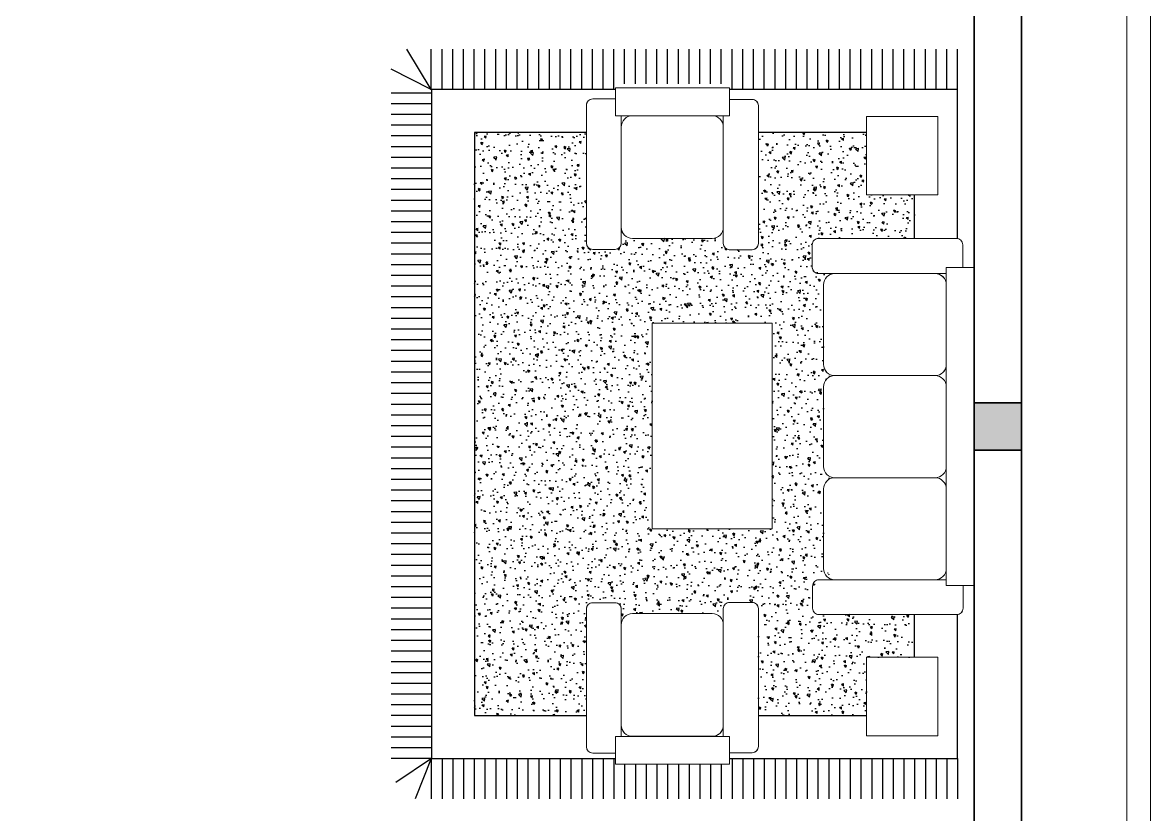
# Model space of a CAD drawing. Header units: millimetres. Extents: x -529782 to -142003, y -492574 to -273331.
# Drawn here: x -431252 to -426002, y -345743 to -342055 of the extents above; entities that cross this region are included whole.
import ezdxf

# ---------------------------------------------------------------- set-up
doc = ezdxf.new("R2010")
doc.units = ezdxf.units.MM
doc.header["$LTSCALE"] = 500
doc.header["$MEASUREMENT"] = 0
for name, color, linetype, lineweight in [('1.cat 30', 30, 'CONTINUOUS', 35), ('1.cot', 2, 'CONTINUOUS', 35), ('4.dim 08', 8, 'CONTINUOUS', 13), ('CA.dim 08', 251, 'CONTINUOUS', 13), ('noithat', 15, 'CONTINUOUS', 9)]:
    doc.layers.add(name, color=color, linetype=linetype, lineweight=lineweight)
doc.layers.add('THAY', color=7, linetype='CONTINUOUS')
pattern_1 = [(140, (420686.1653477452, -1316877.286596732), (9.412820247389273, 107.589027390113), [11.25, -123.75]), (85, (420686.1653477452, -1316877.286596732), (-112.8288200550018, -20.81270004195), [9, -99]), (190.4514, (420686.9497487447, -1316868.320844733), (-103.415931309143, 86.77640725710323), [9.561028499999988, -105.1713167999999]), (136.1842, (420656.1653477452, -1316877.286596732), (24.82785214935274, 160.0861572938467), [16.875, -185.625]), (186.6356, (420658.2343437946, -1316863.946084985), (-146.1176806350663, 140.1994058323055), [14.34154319999999, -157.7569499999999]), (81.18419999999999, (420656.1653477452, -1316877.286596732), (-146.1177901387987, 140.1992917700441), [13.5, -148.5]), (111, (420663.6653477452, -1316862.286596732), (60.39283359980083, 89.53605781776925), [11.25, -123.75]), (56.00000000000002, (420663.6653477452, -1316862.286596732), (-108.772506757028, 36.49729978823726), [9, -99]), (161.4514, (420668.6980886436, -1316854.825261788), (-48.37957450649285, 126.0333942872235), [9.5610285, -105.1713168]), (127.5, (420686.1653477452, -1316877.286596732), (-49.93407807469672, 1.823978297593603), [0, -97.8, 0, -100.5, 0, -99.375]), (97.49999999999994, (420686.1653477452, -1316877.286596732), (-59.16175678235403, 39.4604306163223), [0, -57.29999999999999, 0, -95.54999999999998, 0, -37.87499999999999]), (57.49999999999998, (420686.1653477452, -1316910.736596734), (3.383230760156975, 80.07336542586135), [0, -37.49999999999997, 0, -116.9999999999999, 0, -155.2499999999999]), (47.49999999999999, (420686.1653477452, -1316925.736596734), (-15.01574734984765, 87.47792540135794), [0, -48.75, 0, -77.69999999999999, 0, -110.25])]

# ---------------------------------------------------------------- blocks, each defined once
blk = doc.blocks.new('A$C7AD85E43')
at = {"layer": 'noithat'}
for p, q in [((1270.114773891866, 3510.940665334463), (1860.67457357049, 3510.940665334463)), ((1270.114773891866, 3365.811136767268), (1270.114773891866, 3510.940665334463)), ((1860.67457357049, 3510.940665334463), (1860.67457357049, 3365.811136767268)), ((1979.110420003533, 3452.995543584228), (1860.8984573856, 3452.995543584228)), ((1119.49540387094, 2702.845035172999), (1119.49540387094, 3418.55557122454)), ((1151.902811281383, 3450.962978631258), (1270.114773891866, 3450.962978631258)), ((2011.517827413976, 2704.877600125968), (2011.517827413976, 3420.58813617751)), ((188.2688680887222, 2955.238533530384), (188.2688680887222, 3362.532803643495)), ((188.2688680887222, 3362.532803643495), (558.5363863706589, 3362.532803643495)), ((558.5363863706589, 3362.532803643495), (558.5363863706589, 2955.238533530384)), ((1270.114773891866, 3365.811136767268), (1860.67457357049, 3365.811136767268)), ((1301.616494312882, 3365.811136767268), (1301.616494312882, 2702.845035172999)), ((1773.20908690244, 3365.769825097173), (1359.949827648699, 3365.769825097173)), ((1831.89454061538, 3365.702205643058), (1831.48513482511, 2704.877600125968)), ((1301.616494312882, 3307.436491765082), (1301.616494312882, 2787.158612925559)), ((1831.542420238256, 2787.158612925559), (1831.542420238256, 3307.436491765082)), ((558.5363863706589, 2955.238533530384), (188.2688680887222, 2955.238533530384)), ((57.94497432559729, 2701.206852849573), (57.94497432559729, 2582.994890231639)), ((806.0629177838564, 2733.61426025629), (90.35238172858953, 2733.61426025629)), ((838.4908310100436, 2584.7533807531), (838.4703251868486, 2701.206852849573)), ((1359.949827648699, 2728.825279593468), (1773.20908690244, 2728.825279593468)), ((1270.909233346581, 2670.437627762556), (1151.902811281383, 2670.437627762556)), ((1862.656947910786, 2672.449686899781), (1979.110420003533, 2672.470192719251)), ((-0.0001474246382713318, 2582.771006409079), (145.1293811425567, 2582.771006409079)), ((-0.0001474246382713318, 932.3595687039196), (-0.0001474246382713318, 2582.771006409079)), ((145.1293811425567, 932.3595687039196), (145.1293811425567, 2582.771006409079)), ((145.238312266767, 2553.990973453969), (806.0629177838564, 2553.581567667425)), ((723.7819049805403, 2553.638853080571), (203.504026144743, 2553.638853080571)), ((145.1706928089261, 2495.305519748479), (145.1706928089261, 2082.046260487288)), ((782.1152383163571, 2082.046260487288), (782.1152383163571, 2495.305519748479)), ((1671.33978831768, 2288.803703736514), (1049.117566101253, 2288.803703736514)), ((1049.117566101253, 2288.803703736514), (1049.117566101253, 1222.137037068605)), ((1671.33978831768, 1222.137037068605), (1671.33978831768, 2288.803703736514)), ((203.504026144743, 2023.712927155197), (723.7819049805403, 2023.712927155197)), ((723.7819049805403, 2023.712927155197), (203.504026144743, 2023.712927155197)), ((145.1706928089261, 1965.379593823105), (145.1706928089261, 1552.120334561914)), ((782.1152383163571, 1552.120334561914), (782.1152383163571, 1965.379593823105)), ((723.7819049805403, 1493.787001229823), (203.504026144743, 1493.787001229823)), ((203.504026144743, 1493.787001229823), (723.7819049805403, 1493.787001229823)), ((145.1706928089261, 1435.453667894006), (145.1706928089261, 1022.19440863654)), ((782.1152383163571, 1022.19440863654), (782.1152383163571, 1435.453667894006)), ((1049.117566101253, 1222.137037068605), (1671.33978831768, 1222.137037068605)), ((145.1293811425567, 963.8612891249359), (808.0954827368259, 963.8612891249359)), ((203.504026144743, 963.8610753044486), (723.7819049805403, 963.8610753044486)), ((145.1293811425567, 932.3595687039196), (-0.0001474246382713318, 932.3595687039196)), ((59.97753927856684, 814.1476060897112), (59.97753927856684, 932.3595687039196)), ((840.5028901398182, 933.1540281586349), (840.5028901398182, 814.1476060897112)), ((1270.909233346581, 840.5031130388379), (1151.902811281383, 840.5031130388379)), ((1862.656947910786, 838.491053905338), (1979.110420003533, 838.4705480858684)), ((808.0954827368259, 781.7401986829937), (92.38494668155909, 781.7401986829937)), ((1119.49540387094, 808.0957056321204), (1119.49540387094, 92.3851695805788)), ((1301.616494312882, 145.1296040378511), (1301.616494312882, 808.0957056321204)), ((1359.949827648699, 782.1154612116516), (1773.20908690244, 782.1154612116516)), ((1831.89454061538, 145.2385351620615), (1831.48513482511, 806.0631406791508)), ((2011.517827413976, 806.0631406791508), (2011.517827413976, 90.35260462760925)), ((1301.616494312882, 203.5042490400374), (1301.616494312882, 723.78212787956)), ((1831.542420238256, 723.78212787956), (1831.542420238256, 203.5042490400374)), ((558.5363863706589, 555.7022072710097), (188.2688680887222, 555.7022072710097)), ((188.2688680887222, 555.7022072710097), (188.2688680887222, 148.4079371616244)), ((558.5363863706589, 148.4079371616244), (558.5363863706589, 555.7022072710097)), ((188.2688680887222, 148.4079371616244), (558.5363863706589, 148.4079371616244)), ((1270.114773891866, 145.1296040378511), (1860.67457357049, 145.1296040378511)), ((1270.114773891866, 145.1296040378511), (1270.114773891866, 7.546693086624146e-05)), ((1773.20908690244, 145.1709157042205), (1359.949827648699, 145.1709157042205)), ((1860.67457357049, 7.546693086624146e-05), (1860.67457357049, 145.1296040378511)), ((1151.902811281383, 59.97776217386127), (1270.114773891866, 59.97776217386127)), ((1270.114773891866, 7.546693086624146e-05), (1860.67457357049, 7.546693086624146e-05)), ((1979.110420003533, 57.94519721716642), (1860.8984573856, 57.94519721716642))]:
    blk.add_line(p, q, dxfattribs=at)
for centre, radius, start, end in [((1979.110420003533, 3420.58813617751), 32.40740740741603, 0, 90), ((1151.902811281383, 3418.55557122454), 32.40740740741603, 90, 180), ((1359.949827648699, 3307.436491765082), 58.33333333332121, 90, 180), ((1773.20908690244, 3307.436491765082), 58.33333333331393, 0, 90), ((1359.949827648699, 2787.158612925559), 58.33333333331393, 180, 270), ((1773.20908690244, 2787.158612925559), 58.33333333332121, 270, 0), ((90.35238172858953, 2701.206852849573), 32.40740740740148, 90, 180), ((806.0629177838564, 2701.206852849573), 32.40740740738693, 0, 90), ((1151.902811281383, 2702.845035172999), 32.40740740741603, 180, 270), ((1269.20908690244, 2702.845035172999), 32.40740740741603, 270, 0), ((1863.892542235553, 2704.877600125968), 32.40740740741603, 180, 270), ((1979.110420003533, 2704.877600125968), 32.40740740741603, 270, 0), ((806.0629177838564, 2585.988975077868), 32.40740740738693, 270, 0), ((203.504026144743, 2495.305519748479), 58.33333333332121, 90, 180), ((723.7819049805403, 2495.305519748479), 58.33333333334303, 0, 90), ((203.504026144743, 2082.046260487288), 58.33333333331393, 180, 270), ((723.7819049805403, 2082.046260487288), 58.33333333334303, 270, 0), ((203.504026144743, 1965.379593823105), 58.33333333332848, 90, 180), ((723.7819049805403, 1965.379593823105), 58.33333333334303, 0, 90), ((203.504026144743, 1552.120334561914), 58.33333333331393, 180, 270), ((723.7819049805403, 1552.120334561914), 58.33333333333576, 270, 0), ((203.504026144743, 1435.453667894006), 58.33333333332848, 90, 180), ((723.7819049805403, 1435.453667894006), 58.33333333334303, 0, 90), ((203.504026144743, 1022.19440863654), 58.33333333331393, 180, 270), ((723.7819049805403, 1022.19440863654), 58.33333333333576, 270, 0), ((808.0954827368259, 931.4538817182183), 32.40740740740875, 0, 90), ((1151.902811281383, 808.0957056321204), 32.40740740741603, 90, 180), ((1269.20908690244, 808.0957056321204), 32.40740740741603, 0, 90), ((1863.892542235553, 806.0631406791508), 32.40740740741603, 90, 180), ((1979.110420003533, 806.0631406791508), 32.40740740740875, 0, 90), ((92.38494668155909, 814.1476060897112), 32.40740740740875, 180, 270), ((808.0954827368259, 814.1476060897112), 32.40740740741603, 270, 0), ((1359.949827648699, 723.78212787956), 58.33333333331393, 90, 180), ((1773.20908690244, 723.78212787956), 58.33333333332848, 0, 90), ((1359.949827648699, 203.5042490400374), 58.33333333332848, 180, 270), ((1773.20908690244, 203.5042490400374), 58.33333333331393, 270, 0), ((1151.902811281383, 92.3851695805788), 32.40740740741603, 180, 270), ((1979.110420003533, 90.35260462760925), 32.40740740741603, 270, 0)]:
    blk.add_arc(centre, radius, start, end, dxfattribs=at)

msp = doc.modelspace()

# ---------------------------------------------------------------- hatches: boundary and pattern name
at = {"layer": '1.cot'}
msp.add_hatch(color=256, dxfattribs=at).paths.add_polyline_path([(-426601.7468176652, -343826.0464328588), (-426821.7468176652, -343826.0464328588), (-426821.7468176652, -344046.0464328588), (-426601.7468176652, -344046.0464328588)])
at = {"layer": 'THAY', "ltscale": 0.3}
h = msp.add_hatch(dxfattribs=at)
h.set_pattern_fill('AR-CONC', color=251, scale=15, angle=90, style=0)
h.set_pattern_definition(pattern_1)
edge = h.paths.add_edge_path()
edge.add_ellipse((-427960.780746574, -343083.9583492887), major_axis=(-20.56519011064665, -20.56519011064665), ratio=0.999999999999635, start_angle=-45.000000000010516, end_angle=44.99961981093628, ccw=False)
edge.add_line((-427989.864317345, -343083.9583492589), (-427989.864317345, -343008.2923179057))
edge.add_ellipse((-428042.2147447267, -343008.292317928), major_axis=(-37.01734219920869, -37.01734219920866), ratio=0.9999999999972203, start_angle=45.00000000007958, end_angle=134.9999999999204, ccw=False)
edge.add_line((-428042.2147447155, -343060.6427453097), (-428413.0884391577, -343060.6427453097))
edge.add_ellipse((-428413.0884391465, -343008.292317928), major_axis=(-37.01734219922218, -37.01734219922218), ratio=0.9999999999987138, start_angle=-44.1210599716311, end_angle=45.00000000003678, ccw=False)
edge.add_line((-428465.4327068948, -343009.0953627911), (-428465.3874565461, -343082.1342524972))
edge.add_ellipse((-428494.4710273133, -343082.1342525345), major_axis=(-20.56519011061504, -20.56519011061504), ratio=0.9999999999987073, start_angle=45.000000000037005, end_angle=134.9999999999629, ccw=False)
edge.add_line((-428494.6787208566, -343111.2359941315), (-428597.8716869191, -343111.2178232979))
edge.add_ellipse((-428597.8716869117, -343082.1342525345), major_axis=(-20.56519011061503, 20.56519011061503), ratio=0.9999999999987074, start_angle=45.00000000003712, end_angle=134.9999999999629, ccw=False)
edge.add_line((-428626.9552576789, -343082.1342525047), (-428626.9552576789, -342566.8052969736))
edge.add_line((-428626.9552576789, -342566.8052969736), (-429148.2627727562, -342566.8052969736))
edge.add_line((-429148.2627727562, -342566.8052969736), (-429148.2627727562, -343516.0464361247))
edge.add_line((-429148.2627727562, -343516.0464361247), (-428321.6672736951, -343516.0464361247))
edge.add_line((-428321.6672736988, -343516.0464361247), (-428321.6672736988, -343455.5339033615))
edge.add_line((-428321.6672736988, -343455.5339033615), (-427763.2627149732, -343455.5339033615))
edge.add_line((-427763.2627149695, -343455.5339033615), (-427763.2627149695, -343516.0464361247))
edge.add_line((-427763.2627149695, -343516.0464361247), (-427523.6452411772, -343516.0464361247))
edge.add_line((-427523.6452411772, -343516.0464361247), (-427523.6452411772, -343276.0982110959))
edge.add_ellipse((-427471.2948137955, -343276.0982110735), major_axis=(-37.01734219916397, 37.01734219916398), ratio=0.9999999999996351, start_angle=315.1551333821937, end_angle=405.00000000001046, ccw=False)
edge.add_line((-427471.4365570233, -343223.7479755816), (-427546.9608451636, -343223.7479755816))
edge.add_ellipse((-427546.9608451598, -343194.6644048181), major_axis=(-20.56519011064665, -20.56519011064665), ratio=0.999999999999635, start_angle=-44.99904780002993, end_angle=45.000000000010516, ccw=False)
edge.add_ellipse((-427546.9608451598, -343194.6644048181), major_axis=(-20.56519011064665, -20.56519011064665), ratio=0.999999999999635, start_angle=-44.999061700724496, end_angle=45.000000000010516, ccw=False)
edge.add_line((-427576.0444159233, -343198.0659592685), (-427576.0444159233, -343194.6646464851))
edge.add_ellipse((-427546.9608451598, -343194.6644048181), major_axis=(-20.56519011064665, -20.56519011064665), ratio=0.999999999999635, start_angle=-45.000000000010516, end_angle=-44.99904780002993, ccw=False)
edge.add_line((-427576.044415927, -343194.6644048181), (-427576.0444159233, -343089.3895419624))
edge.add_ellipse((-427546.9608451598, -343089.3895420071), major_axis=(-20.56519011064665, 20.56519011064665), ratio=0.999999999999635, start_angle=314.99999999998954, end_angle=405.00000000001046, ccw=False)
edge.add_line((-427546.9608451673, -343060.3059712437), (-427099.2291998141, -343060.3059712437))
edge.add_line((-427099.2291998141, -343060.3059712437), (-427099.2291998141, -342857.4513634455))
edge.add_line((-427099.2291998141, -342857.4513634455), (-427322.9975534179, -342857.4513634455))
edge.add_line((-427322.9975534179, -342857.4513634455), (-427322.9975534179, -342566.8052969736))
edge.add_line((-427322.9975534179, -342566.8052969736), (-427826.4223130071, -342566.8052969736))
edge.add_line((-427826.4223130071, -342566.8052969736), (-427826.4223130071, -343083.9583492514))
edge.add_ellipse((-427855.505883778, -343083.9583492887), major_axis=(-20.56519011064665, 20.56519011064665), ratio=0.9999999999996354, start_angle=134.9999999999895, end_angle=225.0000000000105, ccw=False)
edge.add_line((-427855.5058837705, -343113.0419200521), (-427960.780939559, -343113.0419200521))
h = msp.add_hatch(dxfattribs=at)
h.set_pattern_fill('AR-CONC', color=251, scale=15, angle=90, style=0)
h.set_pattern_definition(pattern_1)
h.paths.add_polyline_path([(-429148.2627727562, -343516.0464361247), (-429148.2627727562, -344051.0464361247), (-428321.6672736988, -344051.0464361247), (-428321.6672736988, -343516.0464361247)])
h = msp.add_hatch(dxfattribs=at)
h.set_pattern_fill('AR-CONC', color=251, scale=15, angle=90, style=0)
h.set_pattern_definition(pattern_1)
edge = h.paths.add_edge_path()
edge.add_line((-427523.6452411772, -343516.0464361247), (-427763.2627149695, -343516.0464361247))
edge.add_line((-427763.2627149732, -343516.0464361247), (-427763.2627149732, -344051.0464361247))
edge.add_line((-427763.2627149732, -344051.0464361247), (-427523.6452411809, -344051.0464361247))
edge.add_line((-427523.6452411772, -344051.0464361247), (-427523.6452411772, -343751.6727602866))
edge.add_ellipse((-427471.2948137955, -343751.6727602568), major_axis=(-37.01734219916397, 37.01734219916398), ratio=0.9999999999996351, start_angle=314.99999999998954, end_angle=405.00000000001046, ccw=False)
edge.add_ellipse((-427471.2948137955, -343646.9719054934), major_axis=(-37.01734219922218, -37.01734219922218), ratio=0.9999999999987138, start_angle=-45.00000000003689, end_angle=45.00000000003678, ccw=False)
edge.add_line((-427523.6452411772, -343646.9719054636), (-427523.6452411772, -343516.0464361247))
h = msp.add_hatch(dxfattribs=at)
h.set_pattern_fill('AR-CONC', color=251, scale=15, angle=90, style=0)
h.set_pattern_definition(pattern_1)
edge = h.paths.add_edge_path()
edge.add_line((-429148.2627727562, -345283.0134390828), (-428626.9552576789, -345283.0134390828))
edge.add_line((-428626.9552576789, -345283.0134390828), (-428626.9552576789, -344786.1985120263))
edge.add_ellipse((-428597.8716869117, -344786.1985120114), major_axis=(-20.56519011072146, -20.56519011072146), ratio=0.9999999999963624, start_angle=225.0000000001042, end_angle=314.99999999989575, ccw=False)
edge.add_line((-428597.8716869154, -344757.1149412405), (-428494.632370329, -344757.0967622485))
edge.add_line((-428494.632370329, -344757.0967622485), (-428494.6091415347, -344757.0967581582))
edge.add_ellipse((-428494.4710273133, -344786.1985120114), major_axis=(-20.56519011064665, -20.56519011064665), ratio=0.999999999999635, start_angle=134.9999999999895, end_angle=225.0000000000105, ccw=False)
edge.add_line((-428465.3874565461, -344786.1985120338), (-428465.4291483932, -344853.4936008987))
edge.add_ellipse((-428413.0884391465, -344860.0404466179), major_axis=(-37.01734219916397, 37.01734219916398), ratio=0.9999999999996351, start_angle=314.99999999998954, end_angle=404.12105997606164, ccw=False)
edge.add_line((-428413.0884391614, -344807.6900192362), (-428042.2147447192, -344807.6900192362))
edge.add_ellipse((-428042.2147447267, -344860.0404466179), major_axis=(-37.01734219912635, 37.01734219912635), ratio=0.9999999999994442, start_angle=225.0000000000159, end_angle=314.9999999999841, ccw=False)
edge.add_line((-427989.864317345, -344853.9180672851), (-427989.864317345, -344784.3744152796))
edge.add_ellipse((-427960.780746574, -344784.3744152572), major_axis=(-20.56519011070486, 20.56519011070487), ratio=0.999999999997977, start_angle=314.999999999942, end_angle=405.000000000058, ccw=False)
edge.add_line((-427965.9156462201, -344755.2908444863), (-427855.5058837966, -344755.2908444863))
edge.add_ellipse((-427855.505883778, -344784.3744152572), major_axis=(-20.56519011070487, -20.56519011070487), ratio=0.999999999997977, start_angle=134.999999999942, end_angle=225.000000000058, ccw=False)
edge.add_line((-427826.4223130071, -344784.3744152796), (-427826.4223130071, -345283.0134390902))
edge.add_line((-427826.4223130071, -345283.0134390828), (-427322.9975534179, -345283.0134390828))
edge.add_line((-427322.9975534179, -345283.0134390828), (-427322.9975534179, -345010.881401093))
edge.add_line((-427322.9975534179, -345010.881401093), (-427099.2291998141, -345010.881401093))
edge.add_line((-427099.2291998141, -345010.881401093), (-427099.2291998141, -344811.9878223997))
edge.add_line((-427099.2291998141, -344811.9878223997), (-427545.1367484094, -344811.9878223997))
edge.add_ellipse((-427545.1367484056, -344782.9042516288), major_axis=(-20.56519011064665, -20.56519011064665), ratio=0.999999999999635, start_angle=-45.000000000010516, end_angle=45.000000000010516, ccw=False)
edge.add_line((-427574.2203191691, -344782.9042516586), (-427574.2384981648, -344679.6649350461))
edge.add_line((-427574.2384981648, -344679.6649350461), (-427574.2385022552, -344679.6417062518))
edge.add_ellipse((-427545.1367484056, -344679.5035920304), major_axis=(-20.56519011061504, -20.56519011061504), ratio=0.9999999999987073, start_angle=225.000000000037, end_angle=314.99999999996294, ccw=False)
edge.add_line((-427545.1367483833, -344650.4200212595), (-427477.8416596488, -344650.4617131066))
edge.add_ellipse((-427471.2948137955, -344598.1210038674), major_axis=(-37.01734219916398, -37.01734219916398), ratio=0.9999999999996348, start_angle=-45.000000000010516, end_angle=44.12105969432088, ccw=False)
edge.add_line((-427523.6452411772, -344598.1210038376), (-427523.6452411772, -344227.2473094699))
edge.add_ellipse((-427471.2948137955, -344227.24730944), major_axis=(-37.01734219922218, 37.01734219922218), ratio=0.9999999999987137, start_angle=314.99999999996317, end_angle=405.00000000003683, ccw=False)
edge.add_ellipse((-427471.2948137955, -344122.5464546841), major_axis=(-37.01734219922218, -37.01734219922218), ratio=0.9999999999987138, start_angle=-45.00000000003689, end_angle=44.99704269588881, ccw=False)
edge.add_line((-427523.6452411772, -344122.5464546543), (-427523.6452411772, -344051.0464361247))
edge.add_line((-427523.6452411772, -344051.0464361247), (-427763.2627149695, -344051.0464361247))
edge.add_line((-427763.2627149732, -344051.0464361247), (-427763.2627149732, -344412.7988611844))
edge.add_line((-427763.2627149732, -344412.7988611844), (-428321.6672736988, -344412.7988611844))
edge.add_line((-428321.6672736988, -344412.7988611844), (-428321.6672736988, -344051.0464361247))
edge.add_line((-428321.6672736988, -344051.0464361247), (-429148.2627727599, -344051.0464361247))
edge.add_line((-429148.2627727562, -344051.0464361247), (-429148.2627727562, -345283.0134390828))

# ---------------------------------------------------------------- linework, layer by layer
at = {"layer": '1.cat 30'}
for points in [[(-435556.7468176652, -337216.0464328588), (-436611.7468176651, -337216.0464328588), (-436611.7468176651, -337216.0464328588), (-437721.7468176652, -337216.0464328588), (-437721.7468176652, -347236.0464328588), (-426601.7468176652, -347236.0464328588), (-426601.7468176651, -341006.0464328589), (-426821.7468176651, -341006.0464328589)], [(-432521.7468176652, -347016.0464328588), (-426821.7468176652, -347016.0464328588), (-426821.7468176651, -341226.0464328589)]]:
    msp.add_lwpolyline(points, dxfattribs=at)
at = {"layer": '1.cot'}
msp.add_lwpolyline([(-426821.7468176652, -344046.0464328588), (-426601.7468176652, -344046.0464328588), (-426601.7468176652, -343826.0464328588), (-426821.7468176652, -343826.0464328588)], close=True, dxfattribs=at)
at = {"layer": '4.dim 08'}
msp.add_line((-426601.7468176652, -347236.0464328588), (-426601.7468176652, -343826.0464328589), dxfattribs=at)
at = {"layer": 'CA.dim 08'}
for p, q in [((-426001.7468176652, -341006.0464328589), (-426001.7468176652, -347236.0464328588)), ((-426111.7468176652, -341116.0464328589), (-426111.7468176652, -347236.0464328588))]:
    msp.add_line(p, q, dxfattribs=at)
at = {"layer": 'noithat'}
for p, q in [((-428491.5831067176, -342358.7443217945), (-428491.5831067176, -342488.9887705829)), ((-427961.5935425931, -342358.7443217945), (-428491.5831067176, -342358.7443217945)), ((-427961.5935425931, -342488.9887705829), (-427961.5935425931, -342358.7443217945)), ((-428626.9552576789, -343082.1342525345), (-428626.9552576789, -342439.8299249348)), ((-428597.8716869117, -342410.7463541639), (-428491.7840280891, -342410.7463541639)), ((-427855.505883778, -342412.5704509181), (-427961.5935425931, -342412.5704509181)), ((-427826.4223130071, -343083.9583492887), (-427826.4223130071, -342441.654021689)), ((-427961.5935425931, -342488.9887705829), (-428491.5831067176, -342488.9887705829)), ((-428465.7548719966, -342489.0865292859), (-428465.3874565461, -343082.1342525345)), ((-428413.0884391465, -342489.0258451563), (-428042.2147447267, -342489.0258451563)), ((-427989.864317345, -342488.9887705829), (-427989.864317345, -343083.9583492887)), ((-427322.9975534179, -342491.9308644172), (-427322.9975534179, -342857.4513634455)), ((-426990.7061906629, -342491.9308644172), (-427322.9975534179, -342491.9308644172)), ((-426990.7061906629, -342857.4513634455), (-426990.7061906629, -342491.9308644172)), ((-428465.4388665319, -343008.292317928), (-428465.4388665319, -342541.376272538)), ((-427989.864317345, -342541.376272538), (-427989.864317345, -343008.292317928)), ((-427322.9975534179, -342857.4513634455), (-426990.7061906629, -342857.4513634455)), ((-428042.2147447267, -343060.6427453097), (-428413.0884391465, -343060.6427453097)), ((-427546.9608451598, -343060.3059712437), (-426904.6565175527, -343060.3059712437)), ((-428493.3621606142, -343111.2362259564), (-428597.8716869117, -343111.2178232979)), ((-427962.3065190264, -343113.0419200521), (-427855.505883778, -343113.0419200521)), ((-427576.0444159233, -343196.190177263), (-427576.0444159233, -343089.3895420071)), ((-426875.5729467892, -343089.3895420071), (-426875.5729467892, -343195.4772008297)), ((-426951.9912664578, -343223.7479755816), (-427546.9608451598, -343223.7479755816)), ((-427004.3787684129, -343223.7477836919), (-427471.2948137955, -343223.7477836919)), ((-426951.9912664578, -343195.4772008297), (-426951.9912664578, -344676.6156714272)), ((-426951.9912664578, -343195.4772008297), (-426821.7468176656, -343195.4772008297)), ((-426821.7468176656, -343195.4772008297), (-426821.7468176656, -344676.6156714272)), ((-427523.6452411772, -343276.0982110735), (-427523.6452411772, -343646.9719054934)), ((-426952.0283410274, -343646.9719054934), (-426952.0283410274, -343276.0982110735)), ((-428321.6672736988, -343455.5339033615), (-428321.6672736988, -344412.7988611844)), ((-427763.2627149732, -343455.5339033615), (-428321.6672736988, -343455.5339033615)), ((-427763.2627149732, -344412.7988611844), (-427763.2627149732, -343455.5339033615)), ((-427004.3787684129, -343699.3223328751), (-427471.2948137955, -343699.3223328751)), ((-427471.2948137955, -343699.3223328751), (-427004.3787684129, -343699.3223328751)), ((-427523.6452411772, -343751.6727602568), (-427523.6452411772, -344122.5464546841)), ((-426952.0283410274, -344122.5464546841), (-426952.0283410274, -343751.6727602568)), ((-427471.2948137955, -344174.8968820658), (-427004.3787684129, -344174.8968820658)), ((-427004.3787684129, -344174.8968820658), (-427471.2948137955, -344174.8968820658)), ((-427523.6452411772, -344227.24730944), (-427523.6452411772, -344598.1210038674)), ((-426952.0283410274, -344598.1210038674), (-426952.0283410274, -344227.24730944)), ((-428321.6672736988, -344412.7988611844), (-427763.2627149732, -344412.7988611844)), ((-426952.089025157, -344650.78743671), (-427545.1367484056, -344650.4200212595)), ((-427471.2948137955, -344650.4714312491), (-427004.3787684129, -344650.4714312491)), ((-427574.2387218312, -344678.3947253313), (-427574.2203191691, -344782.9042516288)), ((-426821.7468176656, -344676.6156714272), (-426951.9912664578, -344676.6156714272)), ((-426873.748850035, -344782.9042516288), (-426873.748850035, -344676.8165928063)), ((-428493.3621606142, -344757.0965385821), (-428597.8716869117, -344757.1149412405)), ((-427962.3065190264, -344755.2908444863), (-427855.505883778, -344755.2908444863)), ((-428626.9552576789, -344786.1985120114), (-428626.9552576789, -345428.5028396111)), ((-428465.7548719966, -345379.24623526), (-428465.3874565461, -344786.1985120114)), ((-428042.2147447267, -344807.6900192362), (-428413.0884391465, -344807.6900192362)), ((-427989.864317345, -345379.3439939555), (-427989.864317345, -344784.3744152572)), ((-427826.4223130071, -344784.3744152572), (-427826.4223130071, -345426.678742857)), ((-427545.1367484056, -344811.9878223997), (-426902.8324207985, -344811.9878223997)), ((-428465.4388665319, -344860.0404466179), (-428465.4388665319, -345326.9564920005)), ((-427989.864317345, -345326.9564920005), (-427989.864317345, -344860.0404466179)), ((-427322.9975534179, -345010.881401093), (-426990.7061906629, -345010.881401093)), ((-427322.9975534179, -345376.4019001287), (-427322.9975534179, -345010.881401093)), ((-426990.7061906629, -345010.881401093), (-426990.7061906629, -345376.4019001287)), ((-428491.5831067176, -345509.5884427514), (-428491.5831067176, -345379.3439939555)), ((-427961.5935425931, -345379.3439939555), (-428491.5831067176, -345379.3439939555)), ((-428413.0884391465, -345379.3069193822), (-428042.2147447267, -345379.3069193822)), ((-427961.5935425931, -345379.3439939555), (-427961.5935425931, -345509.5884427514)), ((-426990.7061906629, -345376.4019001287), (-427322.9975534179, -345376.4019001287)), ((-428597.8716869117, -345457.5864103746), (-428491.7840280891, -345457.5864103746)), ((-427855.505883778, -345455.7623136279), (-427961.5935425931, -345455.7623136279)), ((-427961.5935425931, -345509.5884427514), (-428491.5831067176, -345509.5884427514))]:
    msp.add_line(p, q, dxfattribs=at)
for centre, major_axis, ratio, start_param, end_param in [((-428597.8716869117, -342439.8299249348), (-20.56519011072146, -20.56519011072146), 0.9999999999963622, 3.92699081698906, 5.497787143780319), ((-428597.8716869117, -342439.8299249348), (-20.56519011072146, -20.56519011072146), 0.9999999999963622, 3.92699081698906, 5.497787143780319), ((-427855.505883778, -342441.654021689), (-20.56519011070487, -20.56519011070487), 0.999999999997977, 2.356194490191333, 3.926990816988253), ((-427855.505883778, -342441.654021689), (-20.56519011070487, -20.56519011070487), 0.999999999997977, 2.356194490191333, 3.926990816988253), ((-428413.0884391465, -342541.376272538), (-37.01734219916397, 37.01734219916398), 0.9999999999996351, 5.497787143781956, 7.068583470577217), ((-428413.0884391465, -342541.376272538), (-37.01734219916397, 37.01734219916398), 0.9999999999996351, 5.497787143781956, 7.068583470577217), ((-428042.2147447267, -342541.376272538), (-37.01734219912635, 37.01734219912635), 0.9999999999994441, 3.926990816987519, 5.49778714378186), ((-428042.2147447267, -342541.376272538), (-37.01734219912635, 37.01734219912635), 0.9999999999994441, 3.926990816987519, 5.49778714378186), ((-428413.0884391465, -343008.292317928), (-37.01734219922218, -37.01734219922218), 0.999999999998714, -0.7853981633980913, -0.7700577659748377), ((-428413.0884391465, -343008.292317928), (-37.01734219922218, -37.01734219922218), 0.999999999998714, -0.7853981633980913, 0.7853981633980913), ((-428413.0884391465, -343008.292317928), (-37.01734219922218, -37.01734219922218), 0.999999999998714, -0.7700577659748377, 0.7853981633980913), ((-428042.2147447267, -343008.292317928), (-37.01734219920868, -37.01734219920866), 0.9999999999972203, 0.7853981633988383, 2.356194490190955), ((-428042.2147447267, -343008.292317928), (-37.01734219920868, -37.01734219920866), 0.9999999999972203, 0.7853981633988383, 2.356194490190955), ((-428597.8716869117, -343082.1342525345), (-20.56519011061503, 20.56519011061503), 0.9999999999987074, 0.7853981633980945, 2.356194490191698), ((-428597.8716869117, -343082.1342525345), (-20.56519011061503, 20.56519011061503), 0.9999999999987074, 0.7853981633980945, 2.356194490191698), ((-428494.4710273133, -343082.1342525345), (-20.56519011061504, -20.56519011061504), 0.9999999999987073, 0.7853981633980944, 2.356194490191698), ((-428494.4710273133, -343082.1342525345), (-20.56519011061504, -20.56519011061504), 0.9999999999987073, 0.7853981633980944, 2.356194490191698), ((-427960.780746574, -343083.9583492887), (-20.56519011064666, -20.56519011064665), 0.999999999999635, -0.7853981633976308, 0.7853915278465067), ((-427960.780746574, -343083.9583492887), (-20.56519011064666, -20.56519011064665), 0.999999999999635, -0.7853981633976308, 0.7853981633976308), ((-427855.505883778, -343083.9583492887), (-20.56519011064665, 20.56519011064665), 0.9999999999996351, 2.356194490192162, 3.926990816987424), ((-427855.505883778, -343083.9583492887), (-20.56519011064665, 20.56519011064665), 0.9999999999996351, 2.356194490192162, 3.926990816987424), ((-427546.9608451598, -343089.3895420071), (-20.56519011064665, 20.56519011064665), 0.9999999999996348, 5.497787143781955, 7.068583470577217), ((-427546.9608451598, -343089.3895420071), (-20.56519011064665, 20.56519011064665), 0.9999999999996348, 5.497787143781955, 7.068583470577217), ((-426904.6565175527, -343089.3895420071), (-20.56519011069735, 20.56519011069736), 0.9999999999947043, 3.926990816989889, 5.49778714377949), ((-426904.6565175527, -343089.3895420071), (-20.56519011069735, 20.56519011069736), 0.9999999999947043, 3.926990816989889, 5.49778714377949), ((-427960.780746574, -343083.9583492887), (-20.56519011064666, -20.56519011064665), 0.999999999999635, 0.7853915278465067, 0.7853981633976308), ((-427546.9608451598, -343194.6644048181), (-20.56519011064665, -20.56519011064665), 0.999999999999635, -0.7853981633976308, -0.7853815443728339), ((-427546.9608451598, -343194.6644048181), (-20.56519011064665, -20.56519011064665), 0.999999999999635, -0.7853981633976308, 0.7853981633976308), ((-427546.9608451598, -343194.6644048181), (-20.56519011064665, -20.56519011064665), 0.999999999999635, -0.7853815443728339, 0.7853981633976308), ((-427471.2948137955, -343276.0982110735), (-37.01734219916397, 37.01734219916398), 0.9999999999996351, 5.497787143781956, 7.068583470577217), ((-427471.2948137955, -343276.0982110735), (-37.01734219916397, 37.01734219916398), 0.9999999999996351, 5.500494732081172, 7.068583470577217), ((-427471.2948137955, -343276.0982110735), (-37.01734219916397, 37.01734219916398), 0.9999999999996351, 5.497787143781956, 5.500494732081172), ((-427004.3787684129, -343276.0982110735), (-37.01734219912635, 37.01734219912635), 0.9999999999994441, 5.495079555891816, 5.49778714378186), ((-427004.3787684129, -343276.0982110735), (-37.01734219912635, 37.01734219912635), 0.9999999999994441, 3.926990816987519, 5.49778714378186), ((-427004.3787684129, -343276.0982110735), (-37.01734219912635, 37.01734219912635), 0.9999999999994441, 3.926990816987519, 5.495079555891816), ((-427471.2948137955, -343646.9719054934), (-37.01734219922218, -37.01734219922218), 0.999999999998714, -0.7853981633980913, 0.7853981633980913), ((-427471.2948137955, -343646.9719054934), (-37.01734219922218, -37.01734219922218), 0.999999999998714, -0.7853981633980913, 0.7853981633980913), ((-427004.3787684129, -343646.9719054934), (-37.01734219916397, 37.01734219916398), 0.9999999999996348, 2.356194490192162, 3.926990816987424), ((-427004.3787684129, -343646.9719054934), (-37.01734219916397, 37.01734219916398), 0.9999999999996348, 2.356390398464172, 3.926990816987424), ((-427471.2948137955, -343751.6727602568), (-37.01734219916397, 37.01734219916398), 0.9999999999996351, 5.497787143781956, 7.068583470577217), ((-427471.2948137955, -343751.6727602568), (-37.01734219916397, 37.01734219916398), 0.9999999999996351, 5.497787143781956, 7.068583470577217), ((-427004.3787684129, -343751.6727602568), (-37.01734219912635, 37.01734219912635), 0.9999999999994441, 3.926990816987519, 5.49778714378186), ((-427004.3787684129, -343646.9719054934), (-37.01734219916397, 37.01734219916398), 0.9999999999996348, 2.356194490192162, 2.356390398464172), ((-427004.3787684129, -343751.6727602568), (-37.01734219912635, 37.01734219912635), 0.9999999999994441, 3.926990816987519, 5.49778714378186), ((-427471.2948137955, -344122.5464546841), (-37.01734219922218, -37.01734219922218), 0.999999999998714, -0.7853981633980913, 0.7853465487037253), ((-427471.2948137955, -344122.5464546841), (-37.01734219922218, -37.01734219922218), 0.999999999998714, -0.7853981633980913, 0.7853981633980913), ((-427004.3787684129, -344122.5464546841), (-37.01734219920868, -37.01734219920866), 0.9999999999972203, 0.7853981633988383, 2.356194490190955), ((-427004.3787684129, -344122.5464546841), (-37.01734219920868, -37.01734219920866), 0.9999999999972203, 0.7854047207388569, 2.356194490190955), ((-427471.2948137955, -344227.24730944), (-37.01734219922218, 37.01734219922218), 0.9999999999987138, 5.497787143781495, 7.068583470577678), ((-427471.2948137955, -344227.24730944), (-37.01734219922218, 37.01734219922218), 0.9999999999987138, 5.497787143781495, 7.068583470577678), ((-427471.2948137955, -344122.5464546841), (-37.01734219922218, -37.01734219922218), 0.999999999998714, 0.7853465487037253, 0.7853981633980913), ((-427004.3787684129, -344122.5464546841), (-37.01734219920868, -37.01734219920866), 0.9999999999972203, 0.7853981633988383, 0.7854047207388569), ((-427004.3787684129, -344227.24730944), (-37.01734219912635, 37.01734219912635), 0.9999999999994441, 3.926990816987519, 5.49778714378186), ((-427004.3787684129, -344227.24730944), (-37.01734219912635, 37.01734219912635), 0.9999999999994441, 5.497780586441811, 5.49778714378186), ((-427004.3787684129, -344227.24730944), (-37.01734219912635, 37.01734219912635), 0.9999999999994441, 3.926990816987519, 5.497780586441811), ((-427471.2948137955, -344598.1210038674), (-37.01734219916398, -37.01734219916398), 0.9999999999996348, -0.7853981633976308, 0.7700577611348629), ((-427471.2948137955, -344598.1210038674), (-37.01734219916398, -37.01734219916398), 0.9999999999996348, -0.7853981633976308, 0.7853981633976308), ((-427004.3787684129, -344598.1210038674), (-37.01734219912635, -37.01734219912635), 0.9999999999994441, 0.7853981633977263, 2.356194490192067), ((-427004.3787684129, -344598.1210038674), (-37.01734219912635, -37.01734219912635), 0.9999999999994441, 0.7853981633977263, 2.356194490192067), ((-427545.1367484056, -344679.5035920304), (-20.56519011061504, -20.56519011061504), 0.9999999999987073, 3.926990816987888, 5.497787143781491), ((-427545.1367484056, -344679.5035920304), (-20.56519011061504, -20.56519011061504), 0.9999999999987073, 3.926990816987888, 5.497787143781491), ((-427471.2948137955, -344598.1210038674), (-37.01734219916398, -37.01734219916398), 0.9999999999996348, 0.7700577611348629, 0.7853981633976308), ((-428597.8716869117, -344786.1985120114), (-20.56519011072146, -20.56519011072146), 0.9999999999963622, 3.92699081698906, 5.497787143780319), ((-428597.8716869117, -344786.1985120114), (-20.56519011072146, -20.56519011072146), 0.9999999999963622, 3.92699081698906, 5.497787143780319), ((-428494.4710273133, -344786.1985120114), (-20.56519011064665, -20.56519011064665), 0.999999999999635, 2.356194490192162, 3.926990816987424), ((-428494.4710273133, -344786.1985120114), (-20.56519011064665, -20.56519011064665), 0.999999999999635, 2.356194490192162, 3.926990816987424), ((-427960.780746574, -344784.3744152572), (-20.56519011070486, 20.56519011070487), 0.999999999997977, 5.497787143781126, 7.068583470578046), ((-427960.780746574, -344784.3744152572), (-20.56519011070486, 20.56519011070487), 0.999999999997977, 5.497787143781126, 7.068583470578046), ((-427855.505883778, -344784.3744152572), (-20.56519011070487, -20.56519011070487), 0.999999999997977, 2.356194490191333, 3.926990816988253), ((-427855.505883778, -344784.3744152572), (-20.56519011070487, -20.56519011070487), 0.999999999997977, 2.356194490191333, 3.926990816988253), ((-428413.0884391465, -344860.0404466179), (-37.01734219916397, 37.01734219916398), 0.9999999999996351, 5.497787143781956, 7.068583470577217), ((-428413.0884391465, -344860.0404466179), (-37.01734219916397, 37.01734219916398), 0.9999999999996351, 5.497787143781956, 7.053243073231752), ((-428042.2147447267, -344860.0404466179), (-37.01734219912635, 37.01734219912635), 0.9999999999994441, 3.926990816987519, 5.49778714378186), ((-428042.2147447267, -344860.0404466179), (-37.01734219912635, 37.01734219912635), 0.9999999999994441, 3.926990816987519, 5.49778714378186), ((-427545.1367484056, -344782.9042516288), (-20.56519011064665, -20.56519011064665), 0.999999999999635, -0.7853981633976308, 0.7853981633976308), ((-427545.1367484056, -344782.9042516288), (-20.56519011064665, -20.56519011064665), 0.999999999999635, -0.7853981633976308, 0.7853981633976308), ((-426902.8324207985, -344782.9042516288), (-20.56519011064665, 20.56519011064665), 0.9999999999996348, 2.356194490192162, 3.926990816987424), ((-426902.8324207985, -344782.9042516288), (-20.56519011064665, 20.56519011064665), 0.9999999999996348, 2.356194490192162, 3.926990816987424), ((-428413.0884391465, -344860.0404466179), (-37.01734219916397, 37.01734219916398), 0.9999999999996351, 7.053243073231752, 7.068583470577217), ((-428413.0884391465, -345326.9564920005), (-37.01734219922218, -37.01734219922218), 0.999999999998714, -0.7853981633980913, 0.7853981633980913), ((-428413.0884391465, -345326.9564920005), (-37.01734219922218, -37.01734219922218), 0.999999999998714, -0.7853981633980913, 0.7853981633980913), ((-428042.2147447267, -345326.9564920005), (-37.01734219916397, 37.01734219916398), 0.9999999999996348, 2.356194490192162, 3.926990816987424), ((-428042.2147447267, -345326.9564920005), (-37.01734219916397, 37.01734219916398), 0.9999999999996348, 2.356194490192162, 3.926990816987424), ((-428597.8716869117, -345428.5028396111), (-20.56519011072146, 20.56519011072146), 0.9999999999963624, 0.785398163399267, 2.356194490190526), ((-428597.8716869117, -345428.5028396111), (-20.56519011072146, 20.56519011072146), 0.9999999999963624, 0.785398163399267, 2.356194490190526), ((-427855.505883778, -345426.678742857), (-20.56519011070486, 20.56519011070487), 0.999999999997977, 2.356194490191333, 3.926990816988253), ((-427855.505883778, -345426.678742857), (-20.56519011070486, 20.56519011070487), 0.999999999997977, 2.356194490191333, 3.926990816988253)]:
    msp.add_ellipse(centre, major_axis=major_axis, ratio=ratio, start_param=start_param, end_param=end_param, dxfattribs=at)
at = {"layer": 'THAY', "color": 251, "ltscale": 0.3}
for p, q in [((-429349.2291998141, -342366.8052969736), (-429462.5646452741, -342179.1988361266)), ((-429349.2291998141, -342366.8052969736), (-429349.2291998141, -342179.1988361266)), ((-429299.2291998141, -342366.8052969736), (-429299.2291998141, -342179.1988361266)), ((-429249.2291998141, -342366.8052969736), (-429249.2291998141, -342179.1988361266)), ((-429199.2291998141, -342366.8052969736), (-429199.2291998141, -342179.1988361266)), ((-429149.2291998141, -342366.8052969736), (-429149.2291998141, -342179.1988361266)), ((-429099.2291998141, -342366.8052969736), (-429099.2291998141, -342179.1988361266)), ((-429049.2291998141, -342366.8052969736), (-429049.2291998141, -342179.1988361266)), ((-428999.2291998141, -342366.8052969736), (-428999.2291998141, -342179.1988361266)), ((-428949.2291998141, -342366.8052969736), (-428949.2291998141, -342179.1988361266)), ((-428899.2291998141, -342366.8052969736), (-428899.2291998141, -342179.1988361266)), ((-428849.2291998141, -342366.8052969736), (-428849.2291998141, -342179.1988361266)), ((-428799.2291998141, -342366.8052969736), (-428799.2291998141, -342179.1988361266)), ((-428749.2291998141, -342366.8052969736), (-428749.2291998141, -342179.1988361266)), ((-428699.2291998141, -342366.8052969736), (-428699.2291998141, -342179.1988361266)), ((-428649.2291998141, -342366.8052969736), (-428649.2291998141, -342179.1988361266)), ((-428599.2291998141, -342366.8052969736), (-428599.2291998141, -342179.1988361266)), ((-428549.2291998141, -342366.8052969736), (-428549.2291998141, -342179.1988361266)), ((-428499.2291998141, -342366.8052969736), (-428499.2291998141, -342179.1988361266)), ((-428449.2291998141, -342340.2302933123), (-428449.2291998141, -342179.1988361266)), ((-428399.2291998141, -342340.2302933123), (-428399.2291998141, -342179.1988361266)), ((-428349.2291998141, -342340.2302933123), (-428349.2291998141, -342179.1988361266)), ((-428299.2291998141, -342340.2302933123), (-428299.2291998141, -342179.1988361266)), ((-428249.2291998141, -342340.2302933123), (-428249.2291998141, -342179.1988361266)), ((-428199.2291998141, -342340.2302933123), (-428199.2291998141, -342179.1988361266)), ((-428149.2291998141, -342340.2302933123), (-428149.2291998141, -342179.1988361266)), ((-428099.2291998141, -342340.2302933123), (-428099.2291998141, -342179.1988361266)), ((-428049.2291998141, -342340.2302933123), (-428049.2291998141, -342179.1988361266)), ((-427999.2291998141, -342340.2302933123), (-427999.2291998141, -342179.1988361266)), ((-427949.2291998141, -342366.8052969736), (-427949.2291998141, -342179.1988361266)), ((-427899.2291998141, -342366.8052969736), (-427899.2291998141, -342179.1988361266)), ((-427849.2291998141, -342366.8052969736), (-427849.2291998141, -342179.1988361266)), ((-427799.2291998141, -342366.8052969736), (-427799.2291998141, -342179.1988361266)), ((-427749.2291998141, -342366.8052969736), (-427749.2291998141, -342179.1988361266)), ((-427699.2291998141, -342366.8052969736), (-427699.2291998141, -342179.1988361266)), ((-427649.2291998141, -342366.8052969736), (-427649.2291998141, -342179.1988361266)), ((-427599.2291998141, -342366.8052969736), (-427599.2291998141, -342179.1988361266)), ((-427549.2291998141, -342366.8052969736), (-427549.2291998141, -342179.1988361266)), ((-427499.2291998141, -342366.8052969736), (-427499.2291998141, -342179.1988361266)), ((-427449.2291998141, -342366.8052969736), (-427449.2291998141, -342179.1988361266)), ((-427399.2291998141, -342366.8052969736), (-427399.2291998141, -342179.1988361266)), ((-427349.2291998141, -342366.8052969736), (-427349.2291998141, -342179.1988361266)), ((-427299.2291998141, -342366.8052969736), (-427299.2291998141, -342179.1988361266)), ((-427249.2291998141, -342366.8052969736), (-427249.2291998141, -342179.1988361266)), ((-427199.2291998141, -342366.8052969736), (-427199.2291998141, -342179.1988361266)), ((-427149.2291998141, -342366.8052969736), (-427149.2291998141, -342179.1988361266)), ((-427099.2291998141, -342366.8052969736), (-427099.2291998141, -342179.1988361266)), ((-427049.2291998141, -342366.8052969736), (-427049.2291998141, -342179.1988361266)), ((-426999.2291998141, -342366.8052969736), (-426999.2291998141, -342179.1988361266)), ((-426949.2291998141, -342366.8052969736), (-426949.2291998141, -342179.1988361266)), ((-426899.2291998141, -342366.8052969736), (-426899.2291998141, -342179.1988361266)), ((-429349.2291998141, -342366.8052969736), (-429535.8692336031, -342271.793409684)), ((-429348.2627727562, -342383.0134390828), (-429535.8692336031, -342383.0134390828)), ((-429348.2627727562, -342433.0134390828), (-429535.8692336031, -342433.0134390828)), ((-429348.2627727562, -342483.0134390828), (-429535.8692336031, -342483.0134390828)), ((-429348.2627727562, -342533.0134390828), (-429535.8692336031, -342533.0134390828)), ((-429348.2627727562, -342583.0134390828), (-429535.8692336031, -342583.0134390828)), ((-429348.2627727562, -342633.0134390828), (-429535.8692336031, -342633.0134390828)), ((-429348.2627727562, -342683.0134390828), (-429535.8692336031, -342683.0134390828)), ((-429348.2627727562, -342733.0134390828), (-429535.8692336031, -342733.0134390828)), ((-429348.2627727562, -342783.0134390828), (-429535.8692336031, -342783.0134390828)), ((-429348.2627727562, -342833.0134390828), (-429535.8692336031, -342833.0134390828)), ((-429348.2627727562, -342883.0134390828), (-429535.8692336031, -342883.0134390828)), ((-429348.2627727562, -342933.0134390828), (-429535.8692336031, -342933.0134390828)), ((-429348.2627727562, -342933.0134390828), (-429535.8692336031, -342933.0134390828)), ((-429348.2627727562, -342983.0134390828), (-429535.8692336031, -342983.0134390828)), ((-429348.2627727562, -343033.0134390828), (-429535.8692336031, -343033.0134390828)), ((-429348.2627727562, -343083.0134390828), (-429535.8692336031, -343083.0134390828)), ((-429348.2627727562, -343133.0134390828), (-429535.8692336031, -343133.0134390828)), ((-429348.2627727562, -343183.0134390828), (-429535.8692336031, -343183.0134390828)), ((-429348.2627727562, -343233.0134390828), (-429535.8692336031, -343233.0134390828)), ((-429348.2627727562, -343283.0134390828), (-429535.8692336031, -343283.0134390828)), ((-429348.2627727562, -343333.0134390828), (-429535.8692336031, -343333.0134390828)), ((-429348.2627727562, -343383.0134390828), (-429535.8692336031, -343383.0134390828)), ((-429348.2627727562, -343433.0134390828), (-429535.8692336031, -343433.0134390828)), ((-429348.2627727562, -343483.0134390828), (-429535.8692336031, -343483.0134390828)), ((-429348.2627727562, -343533.0134390828), (-429535.8692336031, -343533.0134390828)), ((-429348.2627727562, -343583.0134390828), (-429535.8692336031, -343583.0134390828)), ((-429348.2627727562, -343633.0134390828), (-429535.8692336031, -343633.0134390828)), ((-429348.2627727562, -343683.0134390828), (-429535.8692336031, -343683.0134390828)), ((-429348.2627727562, -343733.0134390828), (-429535.8692336031, -343733.0134390828)), ((-429348.2627727562, -343783.0134390828), (-429535.8692336031, -343783.0134390828)), ((-429348.2627727562, -343783.0134390828), (-429535.8692336031, -343783.0134390828)), ((-429348.2627727562, -343833.0134390828), (-429535.8692336031, -343833.0134390828)), ((-429348.2627727562, -343883.0134390828), (-429535.8692336031, -343883.0134390828)), ((-429348.2627727562, -343933.0134390828), (-429535.8692336031, -343933.0134390828)), ((-429348.2627727562, -343983.0134390828), (-429535.8692336031, -343983.0134390828)), ((-429348.2627727562, -344033.0134390828), (-429535.8692336031, -344033.0134390828)), ((-429348.2627727562, -344083.0134390828), (-429535.8692336031, -344083.0134390828)), ((-429348.2627727562, -344133.0134390828), (-429535.8692336031, -344133.0134390828)), ((-429348.2627727562, -344183.0134390828), (-429535.8692336031, -344183.0134390828)), ((-429348.2627727562, -344233.0134390828), (-429535.8692336031, -344233.0134390828)), ((-429348.2627727562, -344283.0134390828), (-429535.8692336031, -344283.0134390828)), ((-429348.2627727562, -344333.0134390828), (-429535.8692336031, -344333.0134390828)), ((-429348.2627727562, -344383.0134390828), (-429535.8692336031, -344383.0134390828)), ((-429348.2627727562, -344433.0134390828), (-429535.8692336031, -344433.0134390828)), ((-429348.2627727562, -344483.0134390828), (-429535.8692336031, -344483.0134390828)), ((-429348.2627727562, -344533.0134390828), (-429535.8692336031, -344533.0134390828)), ((-429348.2627727562, -344583.0134390828), (-429535.8692336031, -344583.0134390828)), ((-429348.2627727562, -344633.0134390828), (-429535.8692336031, -344633.0134390828)), ((-429348.2627727562, -344633.0134390828), (-429535.8692336031, -344633.0134390828)), ((-429348.2627727562, -344683.0134390828), (-429535.8692336031, -344683.0134390828)), ((-429348.2627727562, -344733.0134390828), (-429535.8692336031, -344733.0134390828)), ((-429348.2627727562, -344783.0134390828), (-429535.8692336031, -344783.0134390828)), ((-429348.2627727562, -344833.0134390828), (-429535.8692336031, -344833.0134390828)), ((-429348.2627727562, -344883.0134390828), (-429535.8692336031, -344883.0134390828)), ((-429348.2627727562, -344933.0134390828), (-429535.8692336031, -344933.0134390828)), ((-429348.2627727562, -344983.0134390828), (-429535.8692336031, -344983.0134390828)), ((-429348.2627727562, -345033.0134390828), (-429535.8692336031, -345033.0134390828)), ((-429348.2627727562, -345083.0134390828), (-429535.8692336031, -345083.0134390828)), ((-429348.2627727562, -345133.0134390828), (-429535.8692336031, -345133.0134390828)), ((-429348.2627727562, -345183.0134390828), (-429535.8692336031, -345183.0134390828)), ((-429348.2627727562, -345233.0134390828), (-429535.8692336031, -345233.0134390828)), ((-429348.2627727562, -345283.0134390828), (-429535.8692336031, -345283.0134390828)), ((-429348.2627727562, -345333.0134390828), (-429535.8692336031, -345333.0134390828)), ((-429348.2627727562, -345383.0134390828), (-429535.8692336031, -345383.0134390828)), ((-429348.2627727562, -345433.0134390828), (-429535.8692336031, -345433.0134390828)), ((-429348.2627727562, -345483.0134390828), (-429535.8692336031, -345483.0134390828)), ((-429348.2627727562, -345483.0134390828), (-429514.8225900889, -345593.6157026899)), ((-429349.2291998141, -345483.0134390828), (-429424.328457112, -345670.6198999297)), ((-429349.2291998141, -345483.0134390828), (-429349.2291998141, -345670.6198999297)), ((-429299.2291998141, -345483.0134390828), (-429299.2291998141, -345670.6198999297)), ((-429249.2291998141, -345483.0134390828), (-429249.2291998141, -345670.6198999297)), ((-429199.2291998141, -345483.0134390828), (-429199.2291998141, -345670.6198999297)), ((-429149.2291998141, -345483.0134390828), (-429149.2291998141, -345670.6198999297)), ((-429099.2291998141, -345483.0134390828), (-429099.2291998141, -345670.6198999297)), ((-429049.2291998141, -345483.0134390828), (-429049.2291998141, -345670.6198999297)), ((-428999.2291998141, -345483.0134390828), (-428999.2291998141, -345670.6198999297)), ((-428949.2291998141, -345483.0134390828), (-428949.2291998141, -345670.6198999297)), ((-428899.2291998141, -345483.0134390828), (-428899.2291998141, -345670.6198999297)), ((-428849.2291998141, -345483.0134390828), (-428849.2291998141, -345670.6198999297)), ((-428799.2291998141, -345483.0134390828), (-428799.2291998141, -345670.6198999297)), ((-428749.2291998141, -345483.0134390828), (-428749.2291998141, -345670.6198999297)), ((-428699.2291998141, -345483.0134390828), (-428699.2291998141, -345670.6198999297)), ((-428649.2291998141, -345483.0134390828), (-428649.2291998141, -345670.6198999297)), ((-428599.2291998141, -345483.0134390828), (-428599.2291998141, -345670.6198999297)), ((-428549.2291998141, -345483.0134390828), (-428549.2291998141, -345670.6198999297)), ((-428499.2291998141, -345483.0134390828), (-428499.2291998141, -345670.6198999297)), ((-427949.2291998141, -345483.0134390828), (-427949.2291998141, -345670.6198999297)), ((-427899.2291998141, -345483.0134390828), (-427899.2291998141, -345670.6198999297)), ((-427849.2291998141, -345483.0134390828), (-427849.2291998141, -345670.6198999297)), ((-427799.2291998141, -345483.0134390828), (-427799.2291998141, -345670.6198999297)), ((-427749.2291998141, -345483.0134390828), (-427749.2291998141, -345670.6198999297)), ((-427699.2291998141, -345483.0134390828), (-427699.2291998141, -345670.6198999297)), ((-427649.2291998141, -345483.0134390828), (-427649.2291998141, -345670.6198999297)), ((-427599.2291998141, -345483.0134390828), (-427599.2291998141, -345670.6198999297)), ((-427549.2291998141, -345483.0134390828), (-427549.2291998141, -345670.6198999297)), ((-427499.2291998141, -345483.0134390828), (-427499.2291998141, -345670.6198999297)), ((-427449.2291998141, -345483.0134390828), (-427449.2291998141, -345670.6198999297)), ((-427399.2291998141, -345483.0134390828), (-427399.2291998141, -345670.6198999297)), ((-427349.2291998141, -345483.0134390828), (-427349.2291998141, -345670.6198999297)), ((-427299.2291998141, -345483.0134390828), (-427299.2291998141, -345670.6198999297)), ((-427249.2291998141, -345483.0134390828), (-427249.2291998141, -345670.6198999297)), ((-427199.2291998141, -345483.0134390828), (-427199.2291998141, -345670.6198999297)), ((-427149.2291998141, -345483.0134390828), (-427149.2291998141, -345670.6198999297)), ((-427099.2291998141, -345483.0134390828), (-427099.2291998141, -345670.6198999297)), ((-427049.2291998141, -345483.0134390828), (-427049.2291998141, -345670.6198999297)), ((-426999.2291998141, -345483.0134390828), (-426999.2291998141, -345670.6198999297)), ((-426949.2291998141, -345483.0134390828), (-426949.2291998141, -345670.6198999297)), ((-426899.2291998141, -345483.0134390828), (-426899.2291998141, -345670.6198999297)), ((-428449.2291998141, -345509.5884427514), (-428449.2291998141, -345670.6198999297)), ((-428399.2291998141, -345509.5884427514), (-428399.2291998141, -345670.6198999297)), ((-428349.2291998141, -345509.5884427514), (-428349.2291998141, -345670.6198999297)), ((-428299.2291998141, -345509.5884427514), (-428299.2291998141, -345670.6198999297)), ((-428249.2291998141, -345509.5884427514), (-428249.2291998141, -345670.6198999297)), ((-428199.2291998141, -345509.5884427514), (-428199.2291998141, -345670.6198999297)), ((-428149.2291998141, -345509.5884427514), (-428149.2291998141, -345670.6198999297)), ((-428099.2291998141, -345509.5884427514), (-428099.2291998141, -345670.6198999297)), ((-428049.2291998141, -345509.5884427514), (-428049.2291998141, -345670.6198999297)), ((-427999.2291998141, -345509.5884427514), (-427999.2291998141, -345670.6198999297))]:
    msp.add_line(p, q, dxfattribs=at)
at = {"layer": 'THAY', "color": 144, "lineweight": 0, "ltscale": 0.3}
for p, q in [((-429148.2627727562, -342566.8052969736), (-429148.2627727562, -343516.0464361247)), ((-428626.9552576789, -342566.8052969736), (-429148.2627727562, -342566.8052969736)), ((-428626.9552576789, -343082.1342525121), (-428626.9552576789, -342566.8052969736)), ((-427576.0444159233, -343199.0524424773), (-427576.0444159233, -343194.6646464851)), ((-427477.4870478087, -343223.7479755816), (-427546.9608451636, -343223.7479755816)), ((-427523.6452411772, -343516.0464361247), (-427523.6452411772, -343276.0982110959)), ((-428321.6672736988, -343455.5339033615), (-427763.2627149695, -343455.5339033615)), ((-428321.6672736988, -343516.0464361247), (-428321.6672736988, -343455.5339033615)), ((-427763.2627149695, -343455.5339033615), (-427763.2627149732, -343516.0464361247)), ((-429148.2627727562, -343516.0464361247), (-429148.2627727562, -344051.0464361247)), ((-428321.6672736988, -344051.0464361247), (-428321.6672736988, -343516.0464361247)), ((-429148.2627727562, -344051.0464361247), (-429148.2627727562, -345283.0134390828)), ((-428321.6672736988, -344412.7988611844), (-428321.6672736988, -344051.0464361247)), ((-427763.2627149695, -344051.0464361247), (-427763.2627149732, -344412.7988611844)), ((-427523.6452411772, -344122.5464546618), (-427523.6452411772, -344051.0464361247)), ((-427523.6452411772, -344598.121003845), (-427523.6452411772, -344227.2473094699)), ((-427763.2627149732, -344412.7988611844), (-428321.6672736988, -344412.7988611844)), ((-427545.1367483833, -344650.4200212595), (-427472.0978589118, -344650.4652716082)), ((-427574.2203191691, -344782.904251666), (-427574.2384981648, -344679.6649350461)), ((-428597.8716869154, -344757.1149412405), (-428494.632370329, -344757.0967622485)), ((-427965.1685564914, -344755.2908444863), (-427855.5058838003, -344755.2908444863)), ((-428626.9552576789, -345283.0134390828), (-428626.9552576789, -344786.1985120338)), ((-428465.3874565461, -344786.1985120338), (-428465.4327068948, -344859.2374017548)), ((-428413.0884391577, -344807.6900192362), (-428042.2147447155, -344807.6900192362)), ((-427989.864317345, -344853.9180672851), (-427989.864317345, -344784.3744152796)), ((-427826.4223130071, -344784.3744152796), (-427826.4223130071, -345283.0134390828)), ((-427099.2291998141, -344811.9878223997), (-427545.1367484131, -344811.9878223997)), ((-427099.2291998141, -345010.881401093), (-427099.2291998141, -344811.9878223997)), ((-427322.9975534179, -345010.881401093), (-427099.2291998141, -345010.881401093)), ((-427322.9975534179, -345283.0134390828), (-427322.9975534179, -345010.881401093)), ((-429148.2627727562, -345283.0134390828), (-428626.9552576789, -345283.0134390828)), ((-427826.4223130071, -345283.0134390828), (-427322.9975534179, -345283.0134390828))]:
    msp.add_line(p, q, dxfattribs=at)
at = {"layer": 'THAY', "color": 144, "ltscale": 0.3}
for points in [[(-428491.5831067176, -342366.8052969736), (-429348.2627727562, -342366.8052969736), (-429348.2627727562, -345483.0134390828), (-428491.5831067176, -345483.0134390828)], [(-426899.2291998141, -343060.3059712437), (-426899.2291998141, -342366.8052969736), (-427961.5935425931, -342366.8052969736)], [(-428626.9552576789, -342566.8052969736), (-429148.2627727562, -342566.8052969736), (-429148.2627727562, -345283.0134390828), (-428626.9552576789, -345283.0134390828)], [(-427322.9975534179, -342566.8052969736), (-427826.4223130071, -342566.8052969736)], [(-427099.2291998141, -343060.3059712437), (-427099.2291998141, -342857.4513634455)], [(-427961.5935425931, -345483.0134390828), (-426899.2291998141, -345483.0134390828), (-426899.2291998141, -344811.9878223997)], [(-427099.2291998141, -345010.881401093), (-427099.2291998141, -344811.9878223997)], [(-427826.4223130071, -345283.0134390828), (-427322.9975534179, -345283.0134390828)]]:
    msp.add_lwpolyline(points, dxfattribs=at)

# ---------------------------------------------------------------- block references
at = {"layer": 'noithat', "xscale": 0.8974358960986137, "yscale": 0.8974358960986137, "zscale": 0.8974358974358975, "rotation": 180}
msp.add_blockref('A$C7AD85E43', (-426821.7469499693, -342358.7442540687), dxfattribs=at)

doc.saveas('drawing.dxf')
